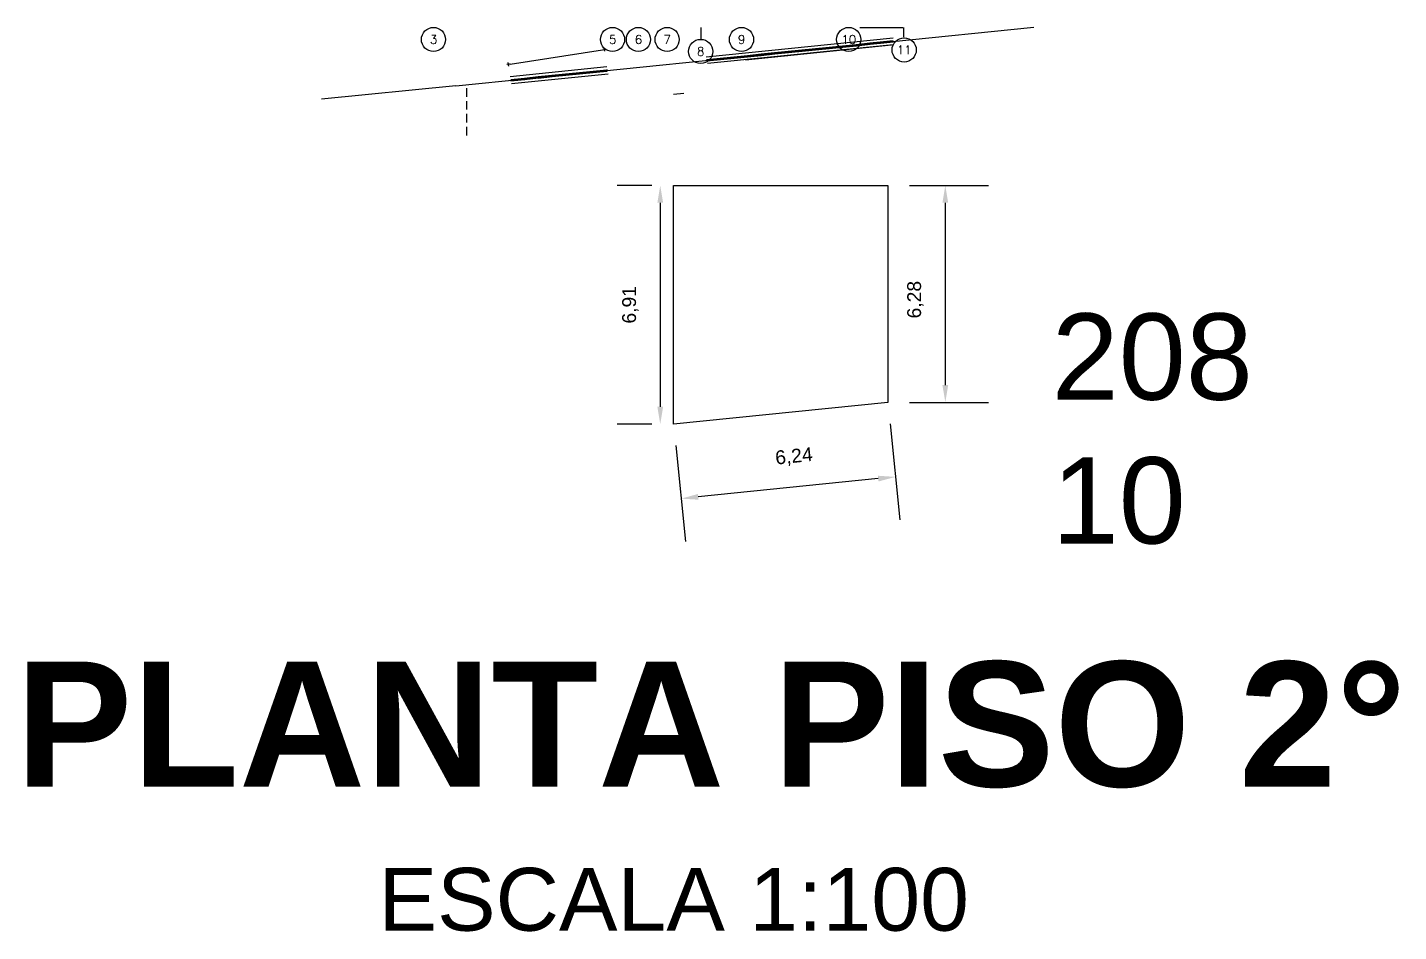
# Model space of a CAD drawing. Header units: millimetres. Extents: x 0 to 223, y -18 to 76.
# Drawn here: x 121.52 to 161.23, y -13.66 to 12.55 of the extents above; entities that cross this region are included whole.
import ezdxf
from ezdxf.enums import TextEntityAlignment as Align

# ---------------------------------------------------------------- set-up
doc = ezdxf.new("R2010")
doc.units = ezdxf.units.MM
doc.linetypes.add('CENTER', pattern=[2, 1.25, -0.25, 0.25, -0.25])
doc.linetypes.add('HIDDEN', pattern=[0.375, 0.25, -0.125])
for name, color, linetype in [('01', 1, 'Continuous'), ('04', 4, 'Continuous'), ('EJES', 1, 'CENTER'), ('LOSAS', 7, 'Continuous'), ('Muebles', 2, 'Continuous'), ('VIGAS', 3, 'Continuous')]:
    doc.layers.add(name, color=color, linetype=linetype)
doc.styles.add('Arial', font='arial.ttf')
doc.styles.add('INTERARQ', font='ROMANS.SHX')
doc.styles.add('ROMAND', font='romand', dxfattribs={"height": 31.5})
doc.styles.get("Standard").update_dxf_attribs({"font": 'arial.ttf'})
doc.dimstyles.new('ISO-25', dxfattribs={"dimtxt": 2.5, "dimasz": 2.5, "dimexe": 1.25, "dimexo": 0.625, "dimtad": 1, "dimtxsty": 'Standard', "dimcen": 2.5, "dimadec": 0, "dimazin": 0, "dimtfac": 1, "dimtmove": 0, "dimatfit": 3, "dimfxl": 1, "dimarcsym": 0})

# ---------------------------------------------------------------- blocks, each defined once
blk = doc.blocks.new('DIMTICK')
at = {"color": 1}
for p, q in [((-1, 0), (1, 0)), ((0, 1), (0, -1))]:
    blk.add_line(p, q, dxfattribs=at)
at = {"color": 3, "const_width": 0.141}
blk.add_lwpolyline([(0.71, 0.71), (-0.71, -0.71)], dxfattribs=at)
blk = doc.blocks.new('EJE-1')
at = {"color": 3, "linetype": 'Continuous'}
blk.add_circle((0, 0), 35, dxfattribs=at)
at = {"color": 5, "linetype": 'Continuous', "style": 'ROMAND'}
blk.add_attdef('0', text='', height=25, dxfattribs=at).set_placement((0.2, 0), align=Align.MIDDLE)
blk = doc.blocks.new('*D345')
at = {"layer": 'Defpoints', "color": 0, "transparency": 16777216}
for p in [(146.436, 7.965), (146.436, 1.682), (148.1, 1.682)]:
    blk.add_point(p, dxfattribs=at)
at = {"layer": 'LOSAS', "color": 0, "lineweight": -2, "transparency": 16777216}
for p, q in [((147.061, 7.965), (149.35, 7.965)), ((148.1, 7.465), (148.1, 2.182)), ((147.061, 1.682), (149.35, 1.682))]:
    blk.add_line(p, q, dxfattribs=at)
at = {"layer": 'LOSAS', "color": 0, "transparency": 16777216}
for points in [[(148.016, 7.465), (148.183, 7.465), (148.1, 7.965)], [(148.016, 2.182), (148.183, 2.182), (148.1, 1.682)]]:
    blk.add_solid(points, dxfattribs=at)
at = {"layer": 'LOSAS', "color": 0, "transparency": 16777216, "insert": (147.234, 4.658), "char_height": 0.4, "attachment_point": 5, "rotation": 90}
blk.add_mtext('6,28', dxfattribs=at)
blk = doc.blocks.new('*D346')
at = {"layer": 'Defpoints', "color": 0, "transparency": 16777216}
for p in [(146.436, 1.682), (140.228, 1.053), (140.447, -1.108)]:
    blk.add_point(p, dxfattribs=at)
at = {"layer": 'LOSAS', "color": 0, "lineweight": -2, "transparency": 16777216}
for p, q in [((146.499, 1.06), (146.781, -1.722)), ((140.291, 0.431), (140.573, -2.351)), ((146.158, -0.528), (140.945, -1.057))]:
    blk.add_line(p, q, dxfattribs=at)
at = {"layer": 'LOSAS', "color": 0, "transparency": 16777216}
for points in [[(146.149, -0.445), (146.166, -0.611), (146.655, -0.478)], [(140.936, -0.974), (140.953, -1.14), (140.447, -1.108)]]:
    blk.add_solid(points, dxfattribs=at)
at = {"layer": 'LOSAS', "color": 0, "transparency": 16777216, "insert": (143.719, 0.094), "char_height": 0.4, "attachment_point": 5, "rotation": 5.7918}
blk.add_mtext('6,24', dxfattribs=at)
blk = doc.blocks.new('*D347')
at = {"layer": 'Defpoints', "color": 0, "transparency": 16777216}
for p in [(140.228, 7.965), (139.844, 1.053), (140.228, 1.053)]:
    blk.add_point(p, dxfattribs=at)
at = {"layer": 'LOSAS', "color": 0, "lineweight": -2, "transparency": 16777216}
for p, q in [((139.603, 7.965), (138.594, 7.965)), ((139.844, 7.465), (139.844, 1.553)), ((139.603, 1.053), (138.594, 1.053))]:
    blk.add_line(p, q, dxfattribs=at)
at = {"layer": 'LOSAS', "color": 0, "transparency": 16777216}
for points in [[(139.761, 7.465), (139.927, 7.465), (139.844, 7.965)], [(139.761, 1.553), (139.927, 1.553), (139.844, 1.053)]]:
    blk.add_solid(points, dxfattribs=at)
at = {"layer": 'LOSAS', "color": 0, "transparency": 16777216, "insert": (138.979, 4.509), "char_height": 0.4, "attachment_point": 5, "rotation": 90}
blk.add_mtext('6,91', dxfattribs=at)

msp = doc.modelspace()

# ---------------------------------------------------------------- linework, layer by layer
at = {"layer": '01'}
for p, q in [((146.4786, 12.1318), (150.663, 12.5562)), ((142.2943, 11.7073), (146.4786, 12.1318)), ((142.3095, 11.6088), (146.5428, 12.0381)), ((143.9442, 11.897), (144.3383, 11.937)), ((144.3383, 11.937), (144.7323, 11.9769)), ((144.3444, 11.8974), (144.7384, 11.9373)), ((144.7323, 11.9769), (145.1263, 12.0169)), ((144.7384, 11.9373), (145.1325, 11.9773)), ((145.1263, 12.0169), (145.5204, 12.0569)), ((145.1325, 11.9773), (145.5265, 12.0173)), ((145.5204, 12.0569), (145.9144, 12.0968)), ((145.5265, 12.0173), (145.9205, 12.0572)), ((145.9144, 12.0968), (146.3084, 12.1368)), ((145.9205, 12.0572), (146.3146, 12.0972)), ((146.3084, 12.1368), (146.5928, 12.1656)), ((146.3146, 12.0972), (146.5928, 12.1254)), ((138.1099, 11.2829), (142.2943, 11.7073)), ((141.186, 11.6172), (141.58, 11.6572)), ((141.1921, 11.5776), (141.5862, 11.6176)), ((141.58, 11.6572), (141.9741, 11.6972)), ((141.5862, 11.6176), (141.9802, 11.6576)), ((141.9741, 11.6972), (142.3681, 11.7371)), ((141.9802, 11.6576), (142.3742, 11.6975)), ((142.3681, 11.7371), (142.7621, 11.7771)), ((142.3742, 11.6975), (142.7683, 11.7375)), ((142.7621, 11.7771), (143.1562, 11.8171)), ((142.7683, 11.7375), (143.1623, 11.7775)), ((143.1562, 11.8171), (143.5502, 11.857)), ((143.1623, 11.7775), (143.5563, 11.8174)), ((143.5502, 11.857), (143.9442, 11.897)), ((143.5563, 11.8174), (143.9504, 11.8574)), ((143.9504, 11.8574), (144.3444, 11.8974)), ((133.9255, 10.8585), (138.1099, 11.2829)), ((135.913, 11.0809), (136.31, 11.1212)), ((136.31, 11.1212), (136.7069, 11.1615)), ((136.314, 11.0814), (136.7131, 11.1219)), ((136.7069, 11.1615), (137.1039, 11.2017)), ((136.711, 11.1217), (137.11, 11.1621)), ((137.1039, 11.2017), (137.5008, 11.242)), ((137.1079, 11.1619), (137.5069, 11.2024)), ((137.5008, 11.242), (137.8977, 11.2823)), ((137.5048, 11.2022), (137.9039, 11.2427)), ((137.8977, 11.2823), (138.2947, 11.3225)), ((137.9018, 11.2425), (138.3008, 11.2829)), ((138.2947, 11.3225), (138.3143, 11.3245)), ((138.3008, 11.2829), (138.3205, 11.2849)), ((133.9255, 10.8585), (130.0351, 10.4639)), ((135.5161, 11.0407), (135.913, 11.0809)), ((135.5201, 11.0009), (135.9192, 11.0414)), ((135.9171, 11.0412), (136.3161, 11.0816))]:
    msp.add_line(p, q, dxfattribs=at)
at = {"layer": '01', "linetype": 'HIDDEN'}
msp.add_line((134.2347, 10.7897), (134.2347, 9.2943), dxfattribs=at)
at = {"layer": 'EJES'}
for p, q in [((141.0149, 12.5479), (141.0148, 12.2013)), ((145.62, 12.5475), (146.8916, 12.5475)), ((146.8916, 12.5475), (146.8916, 12.2682))]:
    msp.add_line(p, q, dxfattribs=at)
at = {"layer": 'LOSAS'}
msp.add_lwpolyline([(140.2282, 5.425), (140.2282, 7.965), (146.4362, 7.965), (146.4362, 1.6822), (140.2282, 1.0525), (140.2282, 5.425)], dxfattribs=at)
at = {"layer": 'Muebles', "color": 1}
msp.add_line((135.4974, 11.4858), (138.1743, 11.9011), dxfattribs=at)
at = {"layer": 'Muebles', "color": 5}
msp.add_line((140.2239, 10.6177), (140.5226, 10.6461), dxfattribs=at)
at = {"layer": 'VIGAS'}
for p, q in [((141.1752, 11.695), (146.5928, 12.2445)), ((146.5928, 12.0432), (141.2136, 11.4976)), ((138.2944, 11.4028), (135.4959, 11.1189)), ((135.5343, 10.9215), (138.3328, 11.2054))]:
    msp.add_line(p, q, dxfattribs=at)

# ---------------------------------------------------------------- block references
at = {"xscale": 0.0100000000002183, "yscale": 0.0100000000002183, "zscale": 0.0100000000002183}
for p, values in [((133.2768, 12.1979), {'0': '3'}), ((138.4619, 12.1975), {'0': '5'}), ((139.2119, 12.1975), {'0': '6'}), ((140.0438, 12.1975), {'0': '7'}), ((142.1969, 12.1975), {'0': '9'}), ((145.3029, 12.1975), {'0': '10'}), ((141.0145, 11.8513), {'0': '8'}), ((146.9079, 11.8944), {'0': '11'})]:
    msp.add_blockref('EJE-1', p, dxfattribs=at).add_auto_attribs(values)
at = {"layer": 'Muebles', "color": 1, "xscale": 0.05, "yscale": 0.05, "zscale": 0.05}
for p, rotation in [((138.2237, 11.9087), 8.817463819883873), ((135.448, 11.4781), 188.8174638198838)]:
    msp.add_blockref('DIMTICK', p, dxfattribs=dict(at, rotation=rotation))

# ---------------------------------------------------------------- texts
at = {"layer": '04', "style": 'Arial'}
msp.add_text('ESCALA 1:100', height=1.82, dxfattribs=at).set_placement((131.684, -13.6293))
at = {"layer": '04', "insert": (121.1783, -5.8304), "char_height": 3.622994, "attachment_point": 1, "style": 'INTERARQ'}
msp.add_mtext('{\\fArial|b1|i0|c0|p34;PLANTA PISO 2°}', dxfattribs=at)
at = {"layer": 'LOSAS', "insert": (151.1805, 4.2585), "char_height": 2.5, "attachment_point": 1}
msp.add_mtext_dynamic_manual_height_columns('208\\P10', width=2.5, gutter_width=12.5, heights=[0], dxfattribs=at)

# ---------------------------------------------------------------- dimensions: what is measured, and where the dimension line sits
at = {"layer": 'LOSAS'}
dim = msp.add_linear_dim(base=(139.8439, 1.0525), p1=(140.2282, 7.965), p2=(140.2282, 1.0525), angle=90, dimstyle='ISO-25', override={"dimtxt": 0.4, "dimasz": 0.5}, dxfattribs=at)
dim.commit()
dim.dimension.update_dxf_attribs({"geometry": '*D347', "text_midpoint": (138.9785, 4.5088)})
for base, p1, p2, angle, picture, middle in [((148.0996, 1.6822), (146.4362, 7.965), (146.4362, 1.6822), 270, '*D345', (148.0996, 4.6576)), ((140.4473, -1.1076), (146.4362, 1.6822), (140.2282, 1.0525), 185.79176, '*D346', (143.8061, -0.7669))]:
    dim = msp.add_linear_dim(base=base, p1=p1, p2=p2, angle=angle, dimstyle='ISO-25', override={"dimtxt": 0.4, "dimasz": 0.5}, dxfattribs=at)
    dim.commit()
    dim.dimension.update_dxf_attribs({"geometry": picture, "text_midpoint": middle, "dimtype": 161})

doc.saveas('drawing.dxf')
